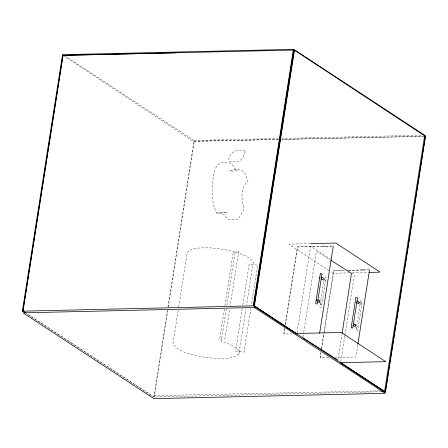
<?xml version="1.0" encoding="UTF-8"?>
<svg xmlns="http://www.w3.org/2000/svg" width="448" height="448" viewBox="0 0 448 448"><rect width="100%" height="100%" fill="white"/><g stroke="black" fill="none" stroke-linecap="round" stroke-linejoin="round"><path stroke-width="0.34" stroke-dasharray="2.24 1.68" d="M167.451 310.582L153.927 396.978L26.494 313.527M167.994 307.126L194.09 140.465L64.91 55.871M154.202 396.973L167.737 310.548M168.274 307.087L194.37 140.459L278.13 138.533M178.136 310.47L172.962 343.526C179.239 353.55 193.754 354.547 204.266 357.218C215.46 358.07 229.236 361.407 238.851 354.049L245.969 308.594M178.674 307.026L187.32 252.308C192.763 247.083 201.303 248.102 208.275 247.8C217.386 248.181 226.442 249.62 235.222 252.106A33.55 9.582 8.9 0 1 252.829 264.796L246.506 305.15M224.37 309.092L219.615 339.455L225.103 338.335L229.639 309.355M224.907 305.642L233.229 252.51L238.717 251.39L230.182 305.906M226.313 308.986L221.245 341.354A33.55 9.582 8.9 0 1 238.851 354.049M226.85 305.542L235.222 252.106M242.278 308.375L235.581 351.159L244.054 352.078L250.858 308.61M242.822 304.926L249.194 264.214L257.667 265.138L251.401 305.161M284.614 328.474L283.758 333.967L292.88 333.894M285.152 325.046L297.405 246.82L322.577 246.243M283.965 334.102L284.827 328.614M285.471 324.498L297.612 246.96L322.784 246.378M297.035 332.819L310.61 246.137L330.45 259.146M302.971 337.198L303.621 333.071M303.727 332.382L316.445 251.16L330.467 260.03M320.376 302.898L319.738 306.975L321.003 307.39L321.395 307.238L326.077 277.334L325.634 277.043L324.419 277.071L320.802 300.177M320.863 352.246L320.001 357.739L328.44 357.683M321.401 348.818L333.648 270.592L344.137 270.351M320.208 357.874L320.964 353.069M321.608 348.953L324.184 332.483M324.296 331.8L333.855 270.732L344.344 270.486M338.134 358.691L341.908 334.6M340.794 361.519L344.781 336.067M344.887 335.378L354.368 274.837L352.038 273.308M357.806 344.702L355.874 357.05L335.3 357.526M281.618 138.454L421.915 135.223M216.636 213.002L227.007 212.761L216.636 213.002C210.375 200.922 211.725 186.082 213.864 173.074C214.945 168.991 216.692 164.73 220.752 162.82L229.236 162.848L233.302 165.721L235.71 169.865L237.255 170.89L229.813 171.058C233.386 169.03 238.106 169.484 241.97 170.52C245.829 172.889 246.613 177.559 247.951 181.513C239.826 187.594 241.371 199.998 244.272 208.454L239.714 216.742L237.098 219.559L227.993 219.604L224.336 214.838L219.565 212.929M310.122 243.656L289.296 244.138L289.234 244.541L330.075 271.326M326.071 246.159L332.366 246.014M325.584 246.316L332.573 246.154M348.331 270.256L360.92 269.965M363.714 269.898L368.609 269.786M348.544 270.39L360.427 270.116M363.227 270.054L368.822 269.926M349.653 272.854L332.993 273.241L330.658 271.706M352.43 272.793L367.707 272.44M381.584 391.737L153.765 396.984L26.41 313.46M278.466 139.479L193.323 141.383L64.198 56.14M424.76 136.209L281.954 139.401L423.198 136.388M193.978 141.193L278.454 139.423M154.134 395.623L380.565 390.88M324.072 279.076L325.601 280.426L325.231 281.243L324.447 281.439L323.344 280.717M360.321 302.848L361.844 304.198L361.48 305.015L360.69 305.211L359.587 304.489M319.754 303.638L320.858 304.36L321.619 303.996L321.832 303.145L321.283 302.658M355.443 327.046L357.101 328.132L357.868 327.768L358.075 326.917L357.526 326.43M360.668 300.843L355.986 330.747L357.246 331.162L357.638 331.01L362.326 301.106L360.668 300.843M245.347 151.682L243.359 156.632L240.738 160.104L238.134 161.65L229.527 161.885L228.592 159.544C230.317 151.603 236.807 149.167 244.339 150.388L245.347 151.682"/><path stroke-width="0.67" d="M316.361 300.798L316.417 299.947M317.778 299.768L319.984 301.218L319.934 302.064L319.222 302.579L317.47 301.521M357 300.882L359.212 302.333L359.156 303.178L358.45 303.694L356.692 302.635M62.569 54.337L22.4 310.85L25.323 312.766M25.827 313.074L22.904 311.158L63.078 54.645L293.418 49.347L253.249 305.855M22.977 311.158L63.034 55.367L293.726 50.058L253.669 305.844M294.47 50.198L254.386 305.967L385.241 392.129L425.298 136.343L294.47 50.198L293.07 50.232M319.626 333.284L333.273 246.137M342.121 333.222L351.501 273.342L331.05 260.4M357.913 344.014L369.516 269.909M384.541 391.67L424.71 135.156M310.817 243.639L335.81 243.062L379.568 271.762L379.506 272.166L369.096 272.406M323.277 246.226L325.371 246.176M360.92 269.965L363.014 269.914M22.904 311.158L254.223 305.833L296.391 333.491L341.236 332.461L385.762 361.665L340.917 362.695L385.078 391.658L381.584 391.737M63.034 55.367L175.605 52.853M354.967 324.918L355.701 325.08L355.807 325.886L355.191 326.536L352.8 325.287M358.557 301.997L359.212 302.333M319.334 300.882L319.984 301.218M302.865 337.887L337.915 360.069M321.664 277.116L323.322 278.202L323.434 279.009L322.812 279.658L320.981 278.768M353.489 323.63L355.701 325.08M296.822 334.197L254.1 306.18L294.269 49.666L425.6 135.8L385.431 392.314L340.581 362.897M319.766 277.239L319.872 278.046M320.32 273.706L315.638 303.604L316.898 304.024L317.296 303.867L321.978 273.969L320.32 273.706M355.858 297.668L351.176 327.572L352.43 327.986L352.828 327.835L357.51 297.931L355.858 297.668M254.386 307.507L23.066 312.833L153.927 398.653L385.241 393.333L254.386 307.507"/></g></svg>
